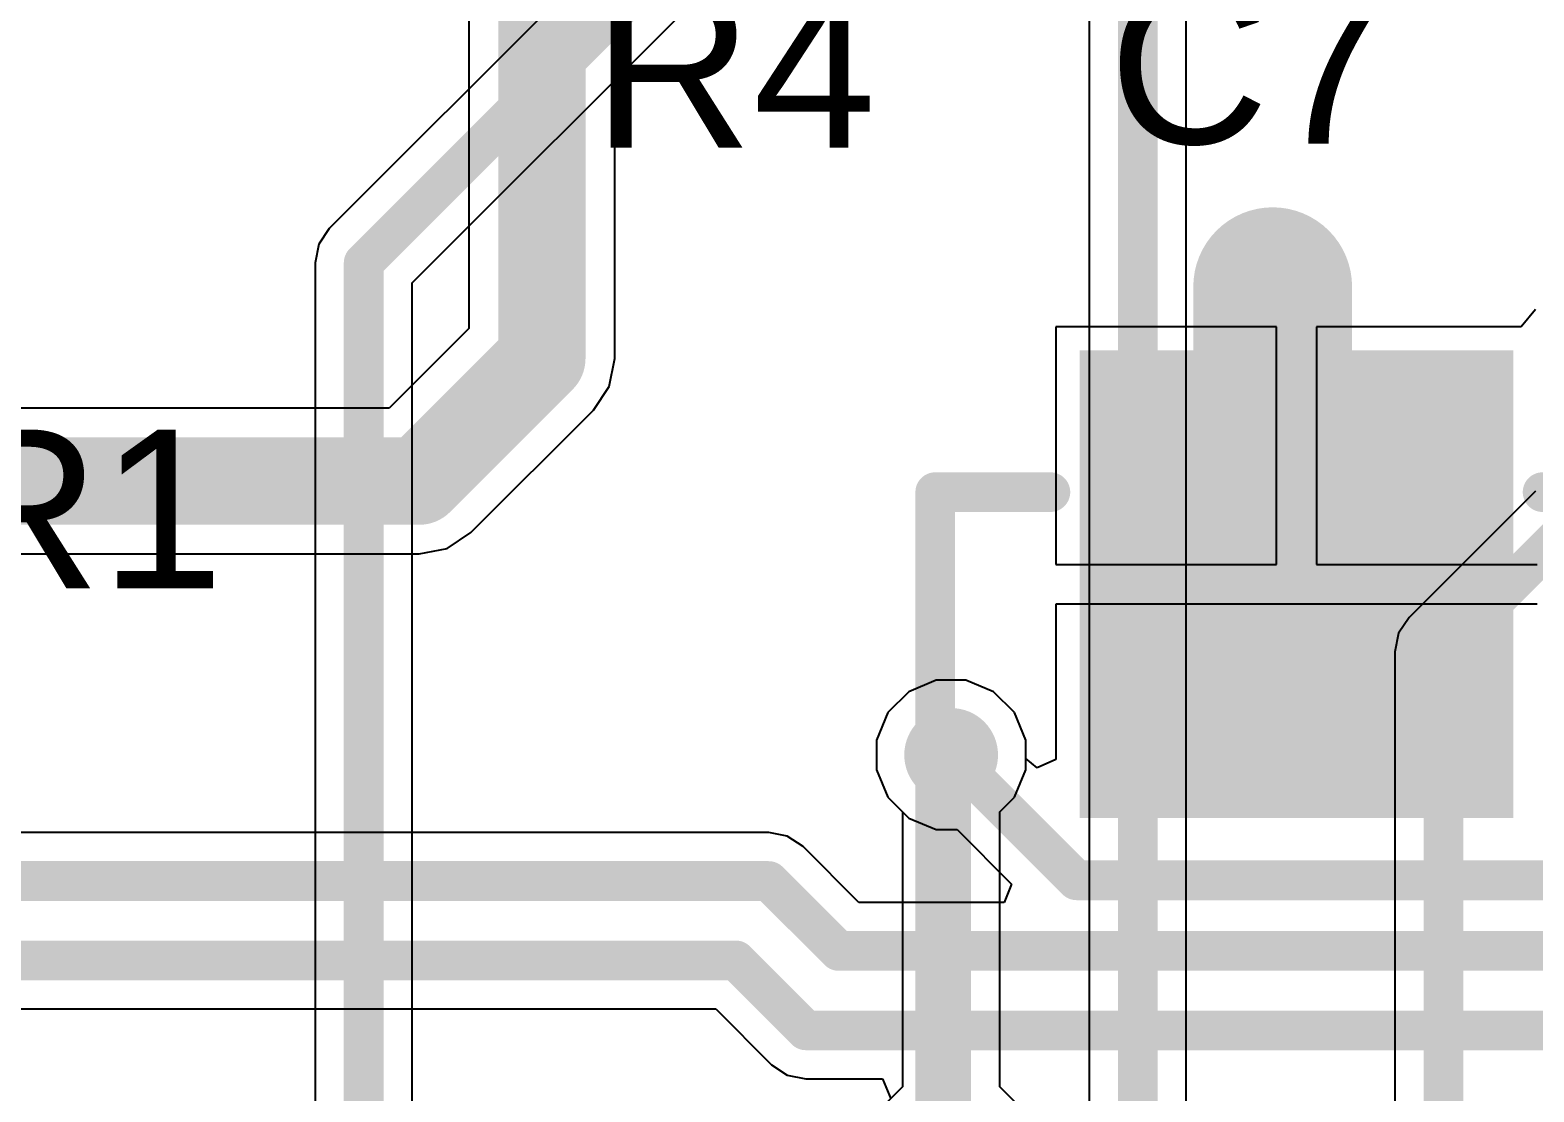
# Model space of a CAD drawing. Header units: millimetres. Extents: x -0.06 to 2.07, y -0.2 to 1.65.
# Drawn here: x 0.321 to 0.6998, y 0.6901 to 0.9577 of the extents above; entities that cross this region are included whole.
import ezdxf

# ---------------------------------------------------------------- set-up
doc = ezdxf.new("R2010")
doc.units = ezdxf.units.MM
doc.header["$MEASUREMENT"] = 0
for name, color, linetype in [('BottomLayer', 5, 'Continuous'), ('TopLayer', 1, 'Continuous'), ('TopOverlay', 2, 'Continuous'), ('TopPaste', 8, 'Continuous'), ('TopSolder', 216, 'Continuous'), ('ViaHoleLayer', 16, 'Continuous')]:
    doc.layers.add(name, color=color, linetype=linetype)
doc.styles.add('Arial', font='', dxfattribs={"height": 0.2})
doc.styles.get('Arial').set_extended_font_data('Arial')

# ---------------------------------------------------------------- blocks, each defined once
blk = doc.blocks.new('C____E_42')
at = {"layer": 'TopLayer'}
for points in [[(-0.05492, 0.05059), (0.05492, 0.05059), (0.05492, -0.05059), (-0.05492, -0.05059)], [(0.19862, 0.05059), (0.30846, 0.05059), (0.30846, -0.05059), (0.19862, -0.05059)]]:
    blk.add_hatch(color=1, dxfattribs=at).paths.add_polyline_path(points)
at = {"layer": 'TopPaste'}
for points in [[(-0.05492, 0.05059), (0.05492, 0.05059), (0.05492, -0.05059), (-0.05492, -0.05059)], [(0.19862, 0.05059), (0.30846, 0.05059), (0.30846, -0.05059), (0.19862, -0.05059)]]:
    blk.add_hatch(color=8, dxfattribs=at).paths.add_polyline_path(points)
at = {"layer": 'TopSolder'}
for points in [[(-0.05892, 0.05459), (0.05892, 0.05459), (0.05892, -0.05459), (-0.05892, -0.05459)], [(0.19462, 0.05459), (0.31246, 0.05459), (0.31246, -0.05459), (0.19462, -0.05459)]]:
    blk.add_hatch(color=216, dxfattribs=at).paths.add_polyline_path(points)
at = {"layer": 'TopOverlay', "const_width": 0.01}
for points in [[(-0.04823, 0.092), (-0.04823, 0.063)], [(-0.01523, 0.091), (0.27677, 0.091)], [(-0.01523, 0.091), (-0.01523, 0.062)], [(0.27677, 0.091), (0.27677, 0.062)], [(-0.06423, 0.077), (-0.03123, 0.077)], [(-0.01523, -0.062), (-0.01523, -0.091)], [(0.27677, -0.062), (0.27677, -0.091)], [(-0.01523, -0.091), (0.27677, -0.091)]]:
    blk.add_lwpolyline(points, dxfattribs=at)
at = {"layer": 'TopOverlay', "const_width": 0.005}
for points in [[(-0.05073, 0.092, 1), (-0.04573, 0.092, 1)], [(-0.01773, 0.091, 1), (-0.01273, 0.091, 1)], [(-0.01773, 0.091, 1), (-0.01273, 0.091, 1)], [(0.27427, 0.091, 1), (0.27927, 0.091, 1)], [(0.27427, 0.091, 1), (0.27927, 0.091, 1)], [(-0.06673, 0.077, 1), (-0.06173, 0.077, 1)], [(-0.03373, 0.077, 1), (-0.02873, 0.077, 1)], [(-0.05073, 0.063, 1), (-0.04573, 0.063, 1)], [(-0.01773, 0.062, 1), (-0.01273, 0.062, 1)], [(0.27427, 0.062, 1), (0.27927, 0.062, 1)], [(-0.01773, -0.062, 1), (-0.01273, -0.062, 1)], [(0.27427, -0.062, 1), (0.27927, -0.062, 1)], [(-0.01773, -0.091, 1), (-0.01273, -0.091, 1)], [(-0.01773, -0.091, 1), (-0.01273, -0.091, 1)], [(0.27427, -0.091, 1), (0.27927, -0.091, 1)], [(0.27427, -0.091, 1), (0.27927, -0.091, 1)]]:
    blk.add_lwpolyline(points, format="xyb", close=True, dxfattribs=at)

msp = doc.modelspace()

# ---------------------------------------------------------------- hatches: boundary and pattern name
at = {"layer": 'BottomLayer'}
h = msp.add_hatch(color=5, dxfattribs=at)
edge = h.paths.add_edge_path()
edge.add_arc((0.634, 0.893), 0.01181, 0, 360)
h = msp.add_hatch(color=5, dxfattribs=at)
edge = h.paths.add_edge_path()
edge.add_arc((0.553, 0.775), 0.01181, 0, 360)
at = {"layer": 'TopLayer'}
h = msp.add_hatch(color=1, dxfattribs=at)
edge = h.paths.add_edge_path()
edge.add_arc((0.634, 0.893), 0.01181, 0, 360)
h = msp.add_hatch(color=1, dxfattribs=at)
edge = h.paths.add_edge_path()
edge.add_arc((0.553, 0.775), 0.01181, 0, 360)
at = {"layer": 'ViaHoleLayer'}
h = msp.add_hatch(color=16, dxfattribs=at)
edge = h.paths.add_edge_path()
edge.add_arc((0.634, 0.893), 0.00591, 0, 360)
h = msp.add_hatch(color=16, dxfattribs=at)
edge = h.paths.add_edge_path()
edge.add_arc((0.553, 0.775), 0.00591, 0, 360)

# ---------------------------------------------------------------- linework, layer by layer
at = {"layer": 'BottomLayer'}
for p, q in [((0.58776, 1.22), (0.58776, 0.417)), ((0.61224, 0.64241), (0.61224, 1.21493)), ((0.52976, 1.04107), (0.39635, 0.90765)), ((0.41724, 0.89393), (0.55065, 1.02735)), ((0.39635, 0.90765), (0.3937, 0.90368)), ((0.3937, 0.90368), (0.39276, 0.899)), ((0.39276, 0.899), (0.39276, 0.37537)), ((0.41724, 0.37537), (0.41724, 0.89393)), ((0.70019, 0.84149), (0.66835, 0.80965)), ((0.66835, 0.80965), (0.6657, 0.80568)), ((0.6657, 0.80568), (0.66476, 0.801)), ((0.66476, 0.801), (0.66476, 0.67471)), ((0.54926, 0.79381), (0.54234, 0.79095)), ((0.55674, 0.79381), (0.54926, 0.79381)), ((0.56366, 0.79095), (0.55674, 0.79381)), ((0.54234, 0.79095), (0.53705, 0.78566)), ((0.56895, 0.78566), (0.56366, 0.79095)), ((0.53705, 0.78566), (0.53419, 0.77874)), ((0.57181, 0.77874), (0.56895, 0.78566)), ((0.53419, 0.77874), (0.53419, 0.77126)), ((0.57181, 0.77126), (0.57181, 0.77874)), ((0.53419, 0.77126), (0.53705, 0.76434)), ((0.56895, 0.76434), (0.57181, 0.77126)), ((0.53705, 0.76434), (0.54076, 0.76063)), ((0.56524, 0.76063), (0.56895, 0.76434)), ((0.54076, 0.76063), (0.54076, 0.69137)), ((0.56524, 0.69137), (0.56524, 0.76063)), ((0.54076, 0.69137), (0.53705, 0.68766)), ((0.56895, 0.68766), (0.56524, 0.69137))]:
    msp.add_line(p, q, dxfattribs=at)
at = {"layer": 'BottomLayer', "const_width": 0.01}
for points in [[(0.6, 0.417), (0.6, 1.22)], [(0.405, 0.899), (0.542, 1.036)], [(0.405, 0.361), (0.405, 0.899)], [(0.677, 0.801), (0.719, 0.843)], [(0.677, 0.67471), (0.677, 0.801)], [(0.553, 0.677), (0.553, 0.775)]]:
    msp.add_lwpolyline(points, dxfattribs=at)
at = {"layer": 'BottomLayer', "const_width": 0.005}
for points in [[(0.4025, 0.899, 1), (0.4075, 0.899, 1)], [(0.4025, 0.899, 1), (0.4075, 0.899, 1)], [(0.6745, 0.801, 1), (0.6795, 0.801, 1)], [(0.6745, 0.801, 1), (0.6795, 0.801, 1)], [(0.5505, 0.775, 1), (0.5555, 0.775, 1)]]:
    msp.add_lwpolyline(points, format="xyb", close=True, dxfattribs=at)
at = {"layer": 'TopLayer'}
for p, q in [((0.43153, 0.97415), (0.43153, 0.88249)), ((0.46824, 0.87489), (0.46824, 0.97386)), ((0.70019, 0.88726), (0.69657, 0.88292)), ((0.635, 0.88292), (0.57941, 0.88292)), ((0.57941, 0.88292), (0.57941, 0.823)), ((0.635, 0.823), (0.635, 0.88292)), ((0.69657, 0.88292), (0.645, 0.88292)), ((0.645, 0.88292), (0.645, 0.823)), ((0.43153, 0.88249), (0.4114, 0.86235)), ((0.46684, 0.86786), (0.46824, 0.87489)), ((0.46286, 0.86191), (0.46684, 0.86786)), ((0.4114, 0.86235), (0.2905, 0.86235)), ((0.43198, 0.83102), (0.46286, 0.86191)), ((0.42602, 0.82704), (0.43198, 0.83102)), ((0.419, 0.82565), (0.42602, 0.82704)), ((0.2905, 0.82565), (0.419, 0.82565)), ((0.57941, 0.823), (0.635, 0.823)), ((0.645, 0.823), (0.70059, 0.823)), ((0.64, 0.813), (0.57941, 0.813)), ((0.57941, 0.813), (0.57941, 0.77382)), ((0.70059, 0.813), (0.64, 0.813)), ((0.54926, 0.79381), (0.54234, 0.79095)), ((0.55674, 0.79381), (0.54926, 0.79381)), ((0.56366, 0.79095), (0.55674, 0.79381)), ((0.54234, 0.79095), (0.53705, 0.78566)), ((0.56895, 0.78566), (0.56366, 0.79095)), ((0.53705, 0.78566), (0.53419, 0.77874)), ((0.57181, 0.77874), (0.56895, 0.78566)), ((0.53419, 0.77874), (0.53419, 0.77126)), ((0.57181, 0.77407), (0.57181, 0.77874)), ((0.57469, 0.77175), (0.57181, 0.77407)), ((0.57941, 0.77382), (0.57469, 0.77175)), ((0.53419, 0.77126), (0.53705, 0.76434)), ((0.53705, 0.76434), (0.54234, 0.75905)), ((0.54234, 0.75905), (0.54926, 0.75619)), ((0.50704, 0.75548), (0.31649, 0.75548)), ((0.51172, 0.75455), (0.50704, 0.75548)), ((0.51569, 0.7519), (0.51172, 0.75455)), ((0.54926, 0.75619), (0.55451, 0.75619)), ((0.55451, 0.75619), (0.56824, 0.74246)), ((0.52975, 0.73784), (0.51569, 0.7519)), ((0.56824, 0.74246), (0.56632, 0.73784)), ((0.56632, 0.73784), (0.52975, 0.73784)), ((0.31649, 0.71101), (0.49369, 0.71101)), ((0.49369, 0.71101), (0.50774, 0.69695)), ((0.50774, 0.69695), (0.51171, 0.6943)), ((0.51171, 0.6943), (0.51639, 0.69337)), ((0.51639, 0.69337), (0.5357, 0.69337)), ((0.5357, 0.69337), (0.53777, 0.68837))]:
    msp.add_line(p, q, dxfattribs=at)
for points, const_width in [([(0.44989, 0.87489), (0.44989, 0.992)], 0.022), ([(0.634, 0.80954), (0.634, 0.893)], 0.04), ([(0.419, 0.844), (0.44989, 0.87489)], 0.022), ([(0.266, 0.844), (0.419, 0.844)], 0.022), ([(0.634, 0.80954), (0.638, 0.80554)], 0.04), ([(0.553, 0.775), (0.58459, 0.74341)], 0.01), ([(0.308, 0.74324), (0.50704, 0.74324)], 0.01), ([(0.50704, 0.74324), (0.52468, 0.72561)], 0.01), ([(0.58459, 0.74341), (0.79041, 0.74341)], 0.01), ([(0.308, 0.72324), (0.49876, 0.72324)], 0.01), ([(0.49876, 0.72324), (0.51639, 0.70561)], 0.01), ([(0.52468, 0.72561), (0.86613, 0.72561)], 0.01), ([(0.51639, 0.70561), (0.86613, 0.70561)], 0.01)]:
    msp.add_lwpolyline(points, dxfattribs=dict(at, const_width=const_width))
for points, const_width in [([(0.624, 0.893, 1), (0.644, 0.893, 1)], 0.02), ([(0.44439, 0.87489, 1), (0.45539, 0.87489, 1)], 0.011), ([(0.44439, 0.87489, 1), (0.45539, 0.87489, 1)], 0.011), ([(0.4135, 0.844, 1), (0.4245, 0.844, 1)], 0.011), ([(0.4135, 0.844, 1), (0.4245, 0.844, 1)], 0.011), ([(0.624, 0.80954, 1), (0.644, 0.80954, 1)], 0.02), ([(0.624, 0.80954, 1), (0.644, 0.80954, 1)], 0.02), ([(0.628, 0.80554, 1), (0.648, 0.80554, 1)], 0.02), ([(0.5505, 0.775, 1), (0.5555, 0.775, 1)], 0.005), ([(0.50454, 0.74324, 1), (0.50954, 0.74324, 1)], 0.005), ([(0.50454, 0.74324, 1), (0.50954, 0.74324, 1)], 0.005), ([(0.58209, 0.74341, 1), (0.58709, 0.74341, 1)], 0.005), ([(0.58209, 0.74341, 1), (0.58709, 0.74341, 1)], 0.005), ([(0.49626, 0.72324, 1), (0.50126, 0.72324, 1)], 0.005), ([(0.49626, 0.72324, 1), (0.50126, 0.72324, 1)], 0.005), ([(0.52218, 0.72561, 1), (0.52718, 0.72561, 1)], 0.005), ([(0.52218, 0.72561, 1), (0.52718, 0.72561, 1)], 0.005), ([(0.51389, 0.70561, 1), (0.51889, 0.70561, 1)], 0.005), ([(0.51389, 0.70561, 1), (0.51889, 0.70561, 1)], 0.005)]:
    msp.add_lwpolyline(points, format="xyb", close=True, dxfattribs=dict(at, const_width=const_width))

# ---------------------------------------------------------------- block references
at = {"rotation": 90}
msp.add_blockref('C____E_42', (0.64, 0.56446), dxfattribs=at)

# ---------------------------------------------------------------- texts
at = {"layer": 'TopOverlay', "style": 'Arial'}
for s, p in [('R4', (0.46268, 0.92801)), ('C7', (0.59268, 0.92901)), ('R1', (0.29834, 0.81701))]:
    msp.add_text(s, height=0.04, dxfattribs=at).set_placement(p)

doc.saveas('drawing.dxf')
